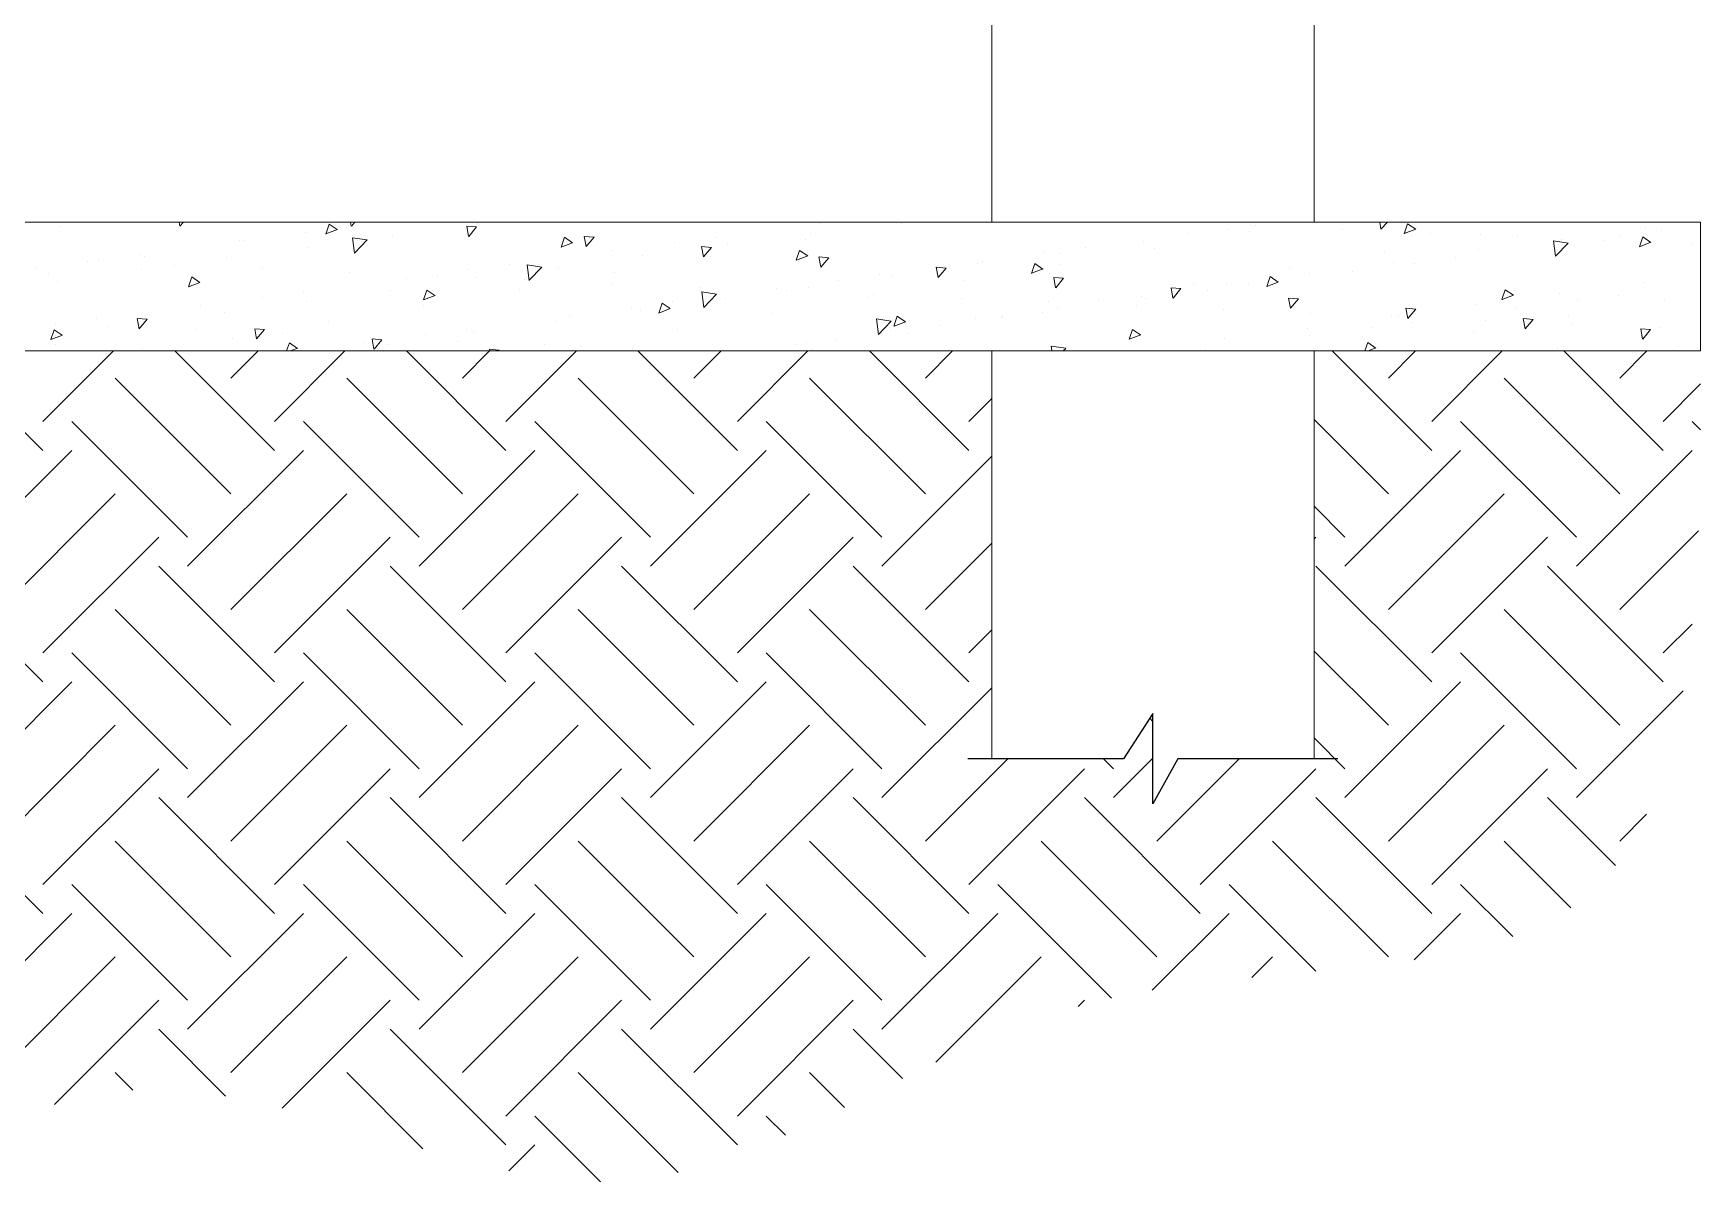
# Model space of a CAD drawing. Extents: x 2368 to 5238, y 905 to 1916.
# Drawn here: x 2460.881 to 2463.468, y 906.879 to 908.661 of the extents above; entities that cross this region are included whole.
import ezdxf

# ---------------------------------------------------------------- set-up
doc = ezdxf.new("R2010")
doc.units = 0
doc.header["$LTSCALE"] = 10
doc.layers.get('0').update_dxf_attribs({"linetype": 'CONTINUOUS'})
doc.layers.add('alvenaria', color=2, linetype='CONTINUOUS', lineweight=15)

msp = doc.modelspace()

# ---------------------------------------------------------------- linework, layer by layer
at = {"color": 244, "linetype": 'Continuous', "lineweight": 20, "true_color": 0x991b1e}
for p, q in [((2460.8956, 908.0135), (2460.7413, 908.1678)), ((2460.8956, 908.0584), (2461.0049, 908.1678)), ((2461.2548, 908.0135), (2461.1005, 908.1678)), ((2461.1874, 908.1257), (2461.2295, 908.1678)), ((2461.2548, 908.0584), (2461.3642, 908.1678)), ((2461.614, 908.0135), (2461.4597, 908.1678)), ((2461.5466, 908.1257), (2461.5887, 908.1678)), ((2461.614, 908.0584), (2461.7234, 908.1678)), ((2461.9732, 908.0135), (2461.8189, 908.1678)), ((2461.9058, 908.1257), (2461.9479, 908.1678)), ((2461.9732, 908.0584), (2462.0826, 908.1678)), ((2462.3324, 908.0135), (2462.1781, 908.1678)), ((2462.265, 908.1257), (2462.3071, 908.1678)), ((2463.0508, 908.0135), (2462.8965, 908.1678)), ((2462.9835, 908.1257), (2463.0255, 908.1678)), ((2463.0508, 908.0584), (2463.1602, 908.1678)), ((2463.41, 908.0135), (2463.2557, 908.1678)), ((2463.3427, 908.1257), (2463.3847, 908.1678)), ((2461.1874, 907.9461), (2461.0078, 908.1257)), ((2461.5466, 907.9461), (2461.367, 908.1257)), ((2461.9058, 907.9461), (2461.7262, 908.1257)), ((2462.265, 907.9461), (2462.0854, 908.1257)), ((2463.3427, 907.9461), (2463.1631, 908.1257)), ((2463.41, 908.0584), (2463.4682, 908.1165)), ((2462.3324, 908.0584), (2462.3682, 908.0942)), ((2461.1201, 907.8788), (2460.9405, 908.0584)), ((2461.4793, 907.8788), (2461.2997, 908.0584)), ((2461.8385, 907.8788), (2461.6589, 908.0584)), ((2462.1977, 907.8788), (2462.0181, 908.0584)), ((2462.9835, 907.9461), (2462.8682, 908.0614)), ((2463.2753, 907.8788), (2463.0957, 908.0584)), ((2463.4679, 908.0454), (2463.4549, 908.0584)), ((2460.7609, 907.8339), (2460.9405, 908.0135)), ((2461.1201, 907.8339), (2461.2997, 908.0135)), ((2461.4793, 907.8339), (2461.6589, 908.0135)), ((2461.8385, 907.8339), (2462.0181, 908.0135)), ((2462.9161, 907.8339), (2463.0957, 908.0135)), ((2463.2753, 907.8339), (2463.4549, 908.0135)), ((2462.1977, 907.8339), (2462.3682, 908.0044)), ((2460.8282, 907.7665), (2461.0078, 907.9461)), ((2461.1874, 907.7665), (2461.367, 907.9461)), ((2461.5466, 907.7665), (2461.7262, 907.9461)), ((2461.9058, 907.7665), (2462.0854, 907.9461)), ((2462.9835, 907.7665), (2463.1631, 907.9461)), ((2462.9161, 907.8788), (2462.8682, 907.9267)), ((2463.3427, 907.7665), (2463.4646, 907.8885)), ((2460.8956, 907.6992), (2461.0752, 907.8788)), ((2461.2548, 907.6992), (2461.4344, 907.8788)), ((2461.614, 907.6992), (2461.7936, 907.8788)), ((2461.9732, 907.6992), (2462.1528, 907.8788)), ((2462.265, 907.7665), (2462.3682, 907.8697)), ((2462.8682, 907.8757), (2462.8712, 907.8788)), ((2463.0508, 907.6992), (2463.2304, 907.8788)), ((2460.8956, 907.6543), (2460.716, 907.8339)), ((2461.2548, 907.6543), (2461.0752, 907.8339)), ((2461.614, 907.6543), (2461.4344, 907.8339)), ((2461.9732, 907.6543), (2461.7936, 907.8339)), ((2462.3324, 907.6543), (2462.1528, 907.8339)), ((2463.0508, 907.6543), (2462.8712, 907.8339)), ((2463.41, 907.6543), (2463.2304, 907.8339)), ((2461.1874, 907.5869), (2461.0078, 907.7665)), ((2461.5466, 907.5869), (2461.367, 907.7665)), ((2461.9058, 907.5869), (2461.7262, 907.7665)), ((2462.265, 907.5869), (2462.0854, 907.7665)), ((2463.3427, 907.5869), (2463.1631, 907.7665)), ((2462.3324, 907.6992), (2462.3682, 907.7349)), ((2463.41, 907.6992), (2463.455, 907.7441)), ((2462.9835, 907.5869), (2462.8682, 907.7022)), ((2461.1201, 907.5196), (2460.9405, 907.6992)), ((2461.4793, 907.5196), (2461.2997, 907.6992)), ((2461.8385, 907.5196), (2461.6589, 907.6992)), ((2462.1977, 907.5196), (2462.0181, 907.6992)), ((2463.2753, 907.5196), (2463.0957, 907.6992)), ((2460.7609, 907.4747), (2460.9405, 907.6543)), ((2461.1201, 907.4747), (2461.2997, 907.6543)), ((2461.4793, 907.4747), (2461.6589, 907.6543)), ((2461.8385, 907.4747), (2462.0181, 907.6543)), ((2462.9161, 907.4747), (2463.0957, 907.6543)), ((2462.1977, 907.4747), (2462.3682, 907.6451)), ((2463.2753, 907.4747), (2463.441, 907.6404)), ((2462.6182, 907.593), (2462.6133, 907.5978)), ((2460.8282, 907.4073), (2461.0078, 907.5869)), ((2461.1874, 907.4073), (2461.367, 907.5869)), ((2461.5466, 907.4073), (2461.7262, 907.5869)), ((2461.9058, 907.4073), (2462.0854, 907.5869)), ((2462.9835, 907.4073), (2463.1631, 907.5869)), ((2462.9161, 907.5196), (2462.8682, 907.5675)), ((2462.265, 907.4073), (2462.3928, 907.5351)), ((2462.5569, 907.5196), (2462.5414, 907.5351)), ((2462.5569, 907.4747), (2462.6182, 907.5359)), ((2462.6243, 907.4073), (2462.752, 907.5351)), ((2460.8956, 907.3399), (2461.0752, 907.5196)), ((2461.2548, 907.3399), (2461.4344, 907.5196)), ((2461.614, 907.3399), (2461.7936, 907.5196)), ((2461.9732, 907.3399), (2462.1528, 907.5196)), ((2462.3324, 907.3399), (2462.512, 907.5196)), ((2462.6916, 907.3399), (2462.8712, 907.5196)), ((2463.0508, 907.3399), (2463.2304, 907.5196)), ((2460.8956, 907.295), (2460.716, 907.4747)), ((2461.2548, 907.295), (2461.0752, 907.4747)), ((2461.614, 907.295), (2461.4344, 907.4747)), ((2461.9732, 907.295), (2461.7936, 907.4747)), ((2462.3324, 907.295), (2462.1528, 907.4747)), ((2462.6916, 907.295), (2462.512, 907.4747)), ((2463.0508, 907.295), (2462.8712, 907.4747)), ((2463.3358, 907.3693), (2463.2304, 907.4747)), ((2463.3427, 907.4073), (2463.3844, 907.4491)), ((2461.1874, 907.2277), (2461.0078, 907.4073)), ((2461.5466, 907.2277), (2461.367, 907.4073)), ((2461.9058, 907.2277), (2461.7262, 907.4073)), ((2462.265, 907.2277), (2462.0854, 907.4073)), ((2462.6243, 907.2277), (2462.4447, 907.4073)), ((2462.9835, 907.2277), (2462.8039, 907.4073)), ((2463.2665, 907.3039), (2463.1631, 907.4073)), ((2461.1201, 907.1603), (2460.9405, 907.3399)), ((2461.4793, 907.1603), (2461.2997, 907.3399)), ((2461.8385, 907.1603), (2461.6589, 907.3399)), ((2462.1977, 907.1603), (2462.0181, 907.3399)), ((2462.5538, 907.1634), (2462.3773, 907.3399)), ((2462.8712, 907.2053), (2462.7365, 907.3399)), ((2463.1766, 907.2591), (2463.0957, 907.3399)), ((2460.7609, 907.1154), (2460.9405, 907.295)), ((2461.1201, 907.1154), (2461.2997, 907.295)), ((2461.4793, 907.1154), (2461.6589, 907.295)), ((2461.8385, 907.1154), (2462.0181, 907.295)), ((2462.1977, 907.1154), (2462.3773, 907.295)), ((2462.6172, 907.1757), (2462.7365, 907.295)), ((2463.0236, 907.2229), (2463.0957, 907.295)), ((2460.8282, 907.0481), (2461.0078, 907.2277)), ((2461.1874, 907.0481), (2461.367, 907.2277)), ((2461.5466, 907.0481), (2461.7262, 907.2277)), ((2461.9058, 907.0481), (2462.0854, 907.2277)), ((2462.2813, 907.0644), (2462.4447, 907.2277)), ((2462.7719, 907.1958), (2462.8039, 907.2277)), ((2460.9133, 906.9985), (2461.0752, 907.1603)), ((2461.267, 906.993), (2461.4344, 907.1603)), ((2461.614, 906.9807), (2461.7936, 907.1603)), ((2461.9732, 906.9807), (2462.1528, 907.1603)), ((2462.5023, 907.1507), (2462.512, 907.1603)), ((2461.179, 907.0116), (2461.0752, 907.1154)), ((2461.614, 906.9358), (2461.4344, 907.1154)), ((2461.9732, 906.9358), (2461.7936, 907.1154)), ((2462.2293, 907.039), (2462.1528, 907.1154)), ((2461.035, 907.0209), (2461.0078, 907.0481)), ((2461.4853, 906.9298), (2461.367, 907.0481)), ((2461.8816, 906.8928), (2461.7262, 907.0481)), ((2462.1394, 906.9941), (2462.0854, 907.0481)), ((2461.7608, 906.8788), (2461.6589, 906.9807)), ((2462.048, 906.9508), (2462.0181, 906.9807)), ((2461.6185, 906.8954), (2461.6589, 906.9358))]:
    msp.add_line(p, q, dxfattribs=at)
at = {"color": 1}
for p, q in [((2462.6182, 907.6053), (2462.5723, 907.5351)), ((2462.6182, 907.4649), (2462.6182, 907.6053)), ((2462.5723, 907.5351), (2462.3309, 907.5351)), ((2462.3309, 907.5351), (2462.3309, 907.5351)), ((2462.6569, 907.5351), (2462.6182, 907.4649)), ((2462.9051, 907.5351), (2462.6569, 907.5351))]:
    msp.add_line(p, q, dxfattribs=at)
at = {"layer": 'alvenaria'}
for p, q in [((2462.3682, 908.3678), (2462.3682, 915.1678)), ((2462.8682, 908.3678), (2462.8682, 915.1678)), ((2462.3682, 907.5351), (2462.3682, 908.1678)), ((2462.8682, 907.5351), (2462.8682, 908.1678))]:
    msp.add_line(p, q, dxfattribs=at)
at = {"layer": 'alvenaria', "color": 52, "true_color": 0xc8c92d}
for p, q in [((2457.0682, 908.3678), (2463.4682, 908.3678)), ((2463.4682, 908.3678), (2463.4682, 908.1678)), ((2457.0682, 908.1678), (2463.4682, 908.1678))]:
    msp.add_line(p, q, dxfattribs=at)
at = {"layer": 'alvenaria', "color": 18, "linetype": 'Continuous', "true_color": 0x000000}
for p, q in [((2460.9206, 908.3601), (2460.9206, 908.3601)), ((2461.1071, 908.3678), (2461.1078, 908.3614)), ((2461.1139, 908.3678), (2461.1078, 908.3614)), ((2461.3026, 908.3516), (2461.3026, 908.3516)), ((2461.3398, 908.3645), (2461.3347, 908.3491)), ((2461.3525, 908.3561), (2461.3347, 908.3493)), ((2461.3524, 908.356), (2461.3398, 908.3645)), ((2461.3492, 908.3645), (2461.3492, 908.3645)), ((2461.3662, 908.36), (2461.3662, 908.36)), ((2461.3729, 908.3678), (2461.374, 908.3615)), ((2461.3794, 908.3678), (2461.3742, 908.3615)), ((2461.5533, 908.3615), (2461.5562, 908.3455)), ((2461.5686, 908.3602), (2461.5534, 908.3615)), ((2461.5686, 908.3602), (2461.5563, 908.3456)), ((2461.5705, 908.3657), (2461.5705, 908.3657)), ((2462.0863, 908.3506), (2462.0863, 908.3506)), ((2462.1002, 908.3652), (2462.1002, 908.3652)), ((2462.2274, 908.3655), (2462.2274, 908.3655)), ((2462.6738, 908.3494), (2462.6738, 908.3494)), ((2462.7362, 908.3562), (2462.7362, 908.3562)), ((2462.7688, 908.3529), (2462.7688, 908.3529)), ((2462.77, 908.362), (2462.77, 908.362)), ((2462.777, 908.3621), (2462.777, 908.3621)), ((2462.9126, 908.3564), (2462.9126, 908.3564)), ((2462.9704, 908.3678), (2462.9717, 908.3566)), ((2462.9824, 908.3678), (2462.9717, 908.3566)), ((2463.0133, 908.365), (2463.0082, 908.3497)), ((2463.026, 908.3566), (2463.0082, 908.3498)), ((2463.026, 908.3565), (2463.0133, 908.365)), ((2463.0482, 908.3507), (2463.0482, 908.3507)), ((2463.3825, 908.3589), (2463.3825, 908.3589)), ((2463.4014, 908.3676), (2463.4014, 908.3676)), ((2463.4072, 908.3545), (2463.4072, 908.3545)), ((2461.201, 908.3391), (2461.201, 908.3391)), ((2461.2064, 908.3389), (2461.2064, 908.3389)), ((2461.3082, 908.3288), (2461.3082, 908.3288)), ((2461.3761, 908.3435), (2461.3789, 908.3194)), ((2461.3987, 908.34), (2461.3761, 908.3435)), ((2461.3987, 908.34), (2461.3789, 908.3194)), ((2461.4386, 908.3467), (2461.4386, 908.3467)), ((2461.7048, 908.3442), (2461.6997, 908.3288)), ((2461.7175, 908.3357), (2461.6997, 908.3289)), ((2461.7175, 908.3356), (2461.7048, 908.3442)), ((2461.7355, 908.3455), (2461.7384, 908.3296)), ((2461.7508, 908.3442), (2461.7356, 908.3455)), ((2461.7508, 908.3442), (2461.7385, 908.3296)), ((2461.78, 908.3231), (2461.78, 908.3231)), ((2461.8762, 908.3357), (2461.8762, 908.3357)), ((2461.9177, 908.3296), (2461.9206, 908.3137)), ((2461.9329, 908.3283), (2461.9178, 908.3296)), ((2461.9329, 908.3283), (2461.9207, 908.3137)), ((2461.9398, 908.3441), (2461.9398, 908.3441)), ((2461.958, 908.3343), (2461.958, 908.3343)), ((2462.0699, 908.3238), (2462.0647, 908.3085)), ((2462.0825, 908.3153), (2462.0699, 908.3238)), ((2462.0793, 908.3401), (2462.0793, 908.3401)), ((2462.5134, 908.3282), (2462.5134, 908.3282)), ((2462.6043, 908.3371), (2462.6043, 908.3371)), ((2462.6207, 908.3275), (2462.6207, 908.3275)), ((2462.9778, 908.3226), (2462.9778, 908.3226)), ((2463.1238, 908.3248), (2463.1238, 908.3248)), ((2463.126, 908.348), (2463.126, 908.348)), ((2463.1838, 908.3449), (2463.1838, 908.3449)), ((2463.24, 908.3387), (2463.2428, 908.3146)), ((2463.2626, 908.3352), (2463.24, 908.3387)), ((2463.2626, 908.3352), (2463.2428, 908.3146)), ((2463.2474, 908.3335), (2463.2474, 908.3335)), ((2463.2521, 908.3411), (2463.2521, 908.3411)), ((2463.3194, 908.3392), (2463.3194, 908.3392)), ((2463.3436, 908.3462), (2463.3436, 908.3462)), ((2463.3784, 908.3447), (2463.3732, 908.3294)), ((2463.3911, 908.3363), (2463.3733, 908.3295)), ((2463.391, 908.3362), (2463.3784, 908.3447)), ((2463.455, 908.3335), (2463.455, 908.3335)), ((2460.8863, 908.2968), (2460.8863, 908.2968)), ((2460.9649, 908.3068), (2460.9649, 908.3068)), ((2460.9824, 908.3095), (2460.9824, 908.3095)), ((2461.046, 908.3178), (2461.046, 908.3178)), ((2461.0529, 908.3137), (2461.0529, 908.3137)), ((2461.1005, 908.3011), (2461.1005, 908.3011)), ((2461.1799, 908.3125), (2461.1799, 908.3125)), ((2461.6196, 908.302), (2461.6196, 908.302)), ((2461.6472, 908.3015), (2461.65, 908.2773)), ((2461.6698, 908.298), (2461.6472, 908.3015)), ((2461.6698, 908.298), (2461.65, 908.2774)), ((2461.6957, 908.2974), (2461.6957, 908.2974)), ((2461.8261, 908.3153), (2461.8261, 908.3153)), ((2461.9312, 908.3147), (2461.9312, 908.3147)), ((2462.0825, 908.3154), (2462.0648, 908.3086)), ((2462.0998, 908.3136), (2462.1028, 908.2977)), ((2462.1151, 908.3123), (2462.1, 908.3137)), ((2462.1151, 908.3123), (2462.1029, 908.2978)), ((2462.282, 908.2977), (2462.285, 908.2818)), ((2462.2973, 908.2964), (2462.2821, 908.2977)), ((2462.3456, 908.303), (2462.3456, 908.303)), ((2462.3536, 908.3072), (2462.3536, 908.3072)), ((2462.4349, 908.3035), (2462.4297, 908.2881)), ((2462.4475, 908.2949), (2462.4349, 908.3035)), ((2462.4498, 908.3199), (2462.4498, 908.3199)), ((2462.4726, 908.3021), (2462.4726, 908.3021)), ((2462.4739, 908.3192), (2462.4739, 908.3192)), ((2462.8297, 908.2971), (2462.8297, 908.2971)), ((2462.9918, 908.3057), (2462.9918, 908.3057)), ((2463.0234, 908.304), (2463.0234, 908.304)), ((2463.087, 908.3124), (2463.087, 908.3124)), ((2460.9048, 908.2882), (2460.9048, 908.2882)), ((2460.9175, 908.2756), (2460.9175, 908.2756)), ((2461.0479, 908.2935), (2461.0479, 908.2935)), ((2461.1264, 908.2826), (2461.1212, 908.2672)), ((2461.1391, 908.2742), (2461.1213, 908.2673)), ((2461.139, 908.274), (2461.1264, 908.2826)), ((2461.2361, 908.2953), (2461.2361, 908.2953)), ((2461.3717, 908.2896), (2461.3717, 908.2896)), ((2461.4598, 908.2809), (2461.4598, 908.2809)), ((2461.5073, 908.2839), (2461.5073, 908.2839)), ((2461.556, 908.2936), (2461.556, 908.2936)), ((2461.5674, 908.2811), (2461.5674, 908.2811)), ((2461.6429, 908.2782), (2461.6429, 908.2782)), ((2461.7784, 908.2724), (2461.7784, 908.2724)), ((2461.7831, 908.2892), (2461.7831, 908.2892)), ((2462.1296, 908.2777), (2462.1296, 908.2777)), ((2462.1932, 908.2861), (2462.1932, 908.2861)), ((2462.2137, 908.2839), (2462.2137, 908.2839)), ((2462.2973, 908.2964), (2462.2851, 908.2818)), ((2462.3244, 908.2766), (2462.3244, 908.2766)), ((2462.4476, 908.2951), (2462.4298, 908.2882)), ((2462.4642, 908.2818), (2462.4671, 908.2658)), ((2462.4795, 908.2805), (2462.4643, 908.2818)), ((2462.4795, 908.2805), (2462.4673, 908.2659)), ((2462.6816, 908.2717), (2462.6816, 908.2717)), ((2462.7331, 908.2716), (2462.7331, 908.2716)), ((2462.7999, 908.2831), (2462.7948, 908.2678)), ((2462.8126, 908.2747), (2462.7948, 908.2679)), ((2462.8126, 908.2746), (2462.7999, 908.2831)), ((2462.8614, 908.2879), (2462.8614, 908.2879)), ((2462.9272, 908.2913), (2462.9272, 908.2913)), ((2463.3794, 908.2744), (2463.3794, 908.2744)), ((2461.2358, 908.2514), (2461.2358, 908.2514)), ((2461.2994, 908.2598), (2461.2994, 908.2598)), ((2461.4355, 908.2621), (2461.4355, 908.2621)), ((2461.4914, 908.2622), (2461.4863, 908.2469)), ((2461.5041, 908.2538), (2461.4863, 908.247)), ((2461.504, 908.2537), (2461.4914, 908.2622)), ((2461.6349, 908.2638), (2461.6349, 908.2638)), ((2461.914, 908.2667), (2461.914, 908.2667)), ((2461.9409, 908.256), (2461.9183, 908.2595)), ((2461.9183, 908.2594), (2461.9211, 908.2353)), ((2461.9409, 908.2559), (2461.9211, 908.2353)), ((2461.955, 908.2498), (2461.955, 908.2498)), ((2462.0334, 908.265), (2462.0334, 908.265)), ((2462.0496, 908.261), (2462.0496, 908.261)), ((2462.0832, 908.266), (2462.0832, 908.266)), ((2462.1763, 908.2512), (2462.1763, 908.2512)), ((2462.1852, 908.2552), (2462.1852, 908.2552)), ((2462.3208, 908.2495), (2462.3208, 908.2495)), ((2462.5334, 908.2463), (2462.5334, 908.2463)), ((2462.6012, 908.2526), (2462.6012, 908.2526)), ((2462.607, 908.2492), (2462.607, 908.2492)), ((2462.6464, 908.2658), (2462.6493, 908.2499)), ((2462.6617, 908.2645), (2462.6465, 908.2659)), ((2462.6617, 908.2645), (2462.6494, 908.2499)), ((2462.7032, 908.2618), (2462.7032, 908.2618)), ((2462.7668, 908.2702), (2462.7668, 908.2702)), ((2462.8286, 908.2499), (2462.8315, 908.234)), ((2462.8439, 908.2486), (2462.8287, 908.2499)), ((2462.8439, 908.2486), (2462.8316, 908.234)), ((2463.165, 908.2628), (2463.1598, 908.2474)), ((2463.1776, 908.2544), (2463.1599, 908.2475)), ((2463.1776, 908.2543), (2463.165, 908.2628)), ((2463.249, 908.2565), (2463.249, 908.2565)), ((2463.2768, 908.246), (2463.2768, 908.246)), ((2463.3403, 908.2543), (2463.3403, 908.2543)), ((2463.4117, 908.2473), (2463.4117, 908.2473)), ((2461.1396, 908.2388), (2461.1396, 908.2388)), ((2461.1768, 908.228), (2461.1768, 908.228)), ((2461.3051, 908.2442), (2461.3051, 908.2442)), ((2461.4868, 908.2384), (2461.4868, 908.2384)), ((2461.7132, 908.2229), (2461.7132, 908.2229)), ((2461.8094, 908.2356), (2461.8094, 908.2356)), ((2461.823, 908.2307), (2461.823, 908.2307)), ((2461.8564, 908.2419), (2461.8513, 908.2265)), ((2461.8691, 908.2335), (2461.8513, 908.2266)), ((2461.8691, 908.2334), (2461.8564, 908.2419)), ((2461.873, 908.2439), (2461.873, 908.2439)), ((2462.0282, 908.2258), (2462.0282, 908.2258)), ((2462.2215, 908.2215), (2462.2163, 908.2062)), ((2462.2341, 908.213), (2462.2215, 908.2215)), ((2462.383, 908.2197), (2462.383, 908.2197)), ((2462.3853, 908.2209), (2462.3853, 908.2209)), ((2462.4466, 908.2281), (2462.4466, 908.2281)), ((2462.4564, 908.2438), (2462.4564, 908.2438)), ((2462.4708, 908.2347), (2462.4708, 908.2347)), ((2462.592, 908.2381), (2462.592, 908.2381)), ((2462.7276, 908.2323), (2462.7276, 908.2323)), ((2462.8632, 908.2266), (2462.8632, 908.2266)), ((2462.9888, 908.2212), (2462.9888, 908.2212)), ((2462.9988, 908.2209), (2462.9988, 908.2209)), ((2463.0108, 908.234), (2463.0137, 908.218)), ((2463.0261, 908.2326), (2463.0109, 908.234)), ((2463.0261, 908.2326), (2463.0138, 908.2181)), ((2463.1207, 908.2402), (2463.1207, 908.2402)), ((2463.1806, 908.2333), (2463.1806, 908.2333)), ((2463.2636, 908.2219), (2463.2636, 908.2219)), ((2460.913, 908.2006), (2460.9078, 908.1853)), ((2460.9256, 908.1921), (2460.913, 908.2006)), ((2460.9156, 908.2093), (2460.9156, 908.2093)), ((2460.9792, 908.2176), (2460.9792, 908.2176)), ((2460.9964, 908.2061), (2460.9964, 908.2061)), ((2461.042, 908.2182), (2461.0449, 908.2023)), ((2461.0573, 908.2169), (2461.0421, 908.2182)), ((2461.0448, 908.2089), (2461.0448, 908.2089)), ((2461.0573, 908.2169), (2461.045, 908.2023)), ((2461.132, 908.2003), (2461.132, 908.2003)), ((2461.2242, 908.2023), (2461.2271, 908.1864)), ((2461.2395, 908.201), (2461.2243, 908.2023)), ((2461.2395, 908.201), (2461.2272, 908.1864)), ((2461.2676, 908.1946), (2461.2676, 908.1946)), ((2461.3387, 908.213), (2461.3387, 908.213)), ((2461.4892, 908.1934), (2461.4892, 908.1934)), ((2461.5528, 908.2018), (2461.5528, 908.2018)), ((2461.5643, 908.1966), (2461.5643, 908.1966)), ((2461.6926, 908.2128), (2461.6926, 908.2128)), ((2461.8801, 908.2004), (2461.8801, 908.2004)), ((2462.1893, 908.2174), (2462.1921, 908.1933)), ((2462.2119, 908.2139), (2462.1893, 908.2174)), ((2462.2119, 908.2139), (2462.1922, 908.1933)), ((2462.2106, 908.1994), (2462.2106, 908.1994)), ((2462.2342, 908.2131), (2462.2164, 908.2063)), ((2462.2372, 908.1954), (2462.2372, 908.1954)), ((2462.2868, 908.207), (2462.2868, 908.207)), ((2462.3425, 908.2184), (2462.3425, 908.2184)), ((2462.5865, 908.2012), (2462.5814, 908.1859)), ((2462.5991, 908.1927), (2462.5865, 908.2012)), ((2462.8583, 908.2033), (2462.8583, 908.2033)), ((2462.9566, 908.2038), (2462.9566, 908.2038)), ((2463.0201, 908.2122), (2463.0201, 908.2122)), ((2463.1155, 908.1964), (2463.1155, 908.1964)), ((2463.1344, 908.2151), (2463.1344, 908.2151)), ((2463.1929, 908.218), (2463.1959, 908.2021)), ((2463.2082, 908.2167), (2463.1931, 908.218)), ((2463.2082, 908.2167), (2463.196, 908.2021)), ((2463.2699, 908.2094), (2463.2699, 908.2094)), ((2463.3751, 908.2021), (2463.3781, 908.1862)), ((2463.3904, 908.2008), (2463.3752, 908.2021)), ((2463.3904, 908.2008), (2463.3782, 908.1862)), ((2463.4055, 908.2037), (2463.4055, 908.2037)), ((2460.9257, 908.1922), (2460.9079, 908.1854)), ((2460.9144, 908.191), (2460.9144, 908.191)), ((2460.9144, 908.1777), (2460.9144, 908.1777)), ((2461.05, 908.172), (2461.05, 908.172)), ((2461.1905, 908.1875), (2461.1905, 908.1875)), ((2461.278, 908.1803), (2461.2738, 908.1678)), ((2461.2906, 908.1718), (2461.278, 908.1803)), ((2461.2907, 908.1719), (2461.2799, 908.1678)), ((2461.393, 908.1807), (2461.393, 908.1807)), ((2461.4032, 908.1889), (2461.4032, 908.1889)), ((2461.4063, 908.1863), (2461.4093, 908.1704)), ((2461.4216, 908.185), (2461.4065, 908.1864)), ((2461.4216, 908.185), (2461.4094, 908.1705)), ((2461.4324, 908.1775), (2461.4324, 908.1775)), ((2461.5388, 908.1832), (2461.5388, 908.1832)), ((2461.5885, 908.1704), (2461.589, 908.1678)), ((2461.6038, 908.1691), (2461.5886, 908.1704)), ((2461.6038, 908.1691), (2461.6027, 908.1678)), ((2461.6744, 908.1774), (2461.6744, 908.1774)), ((2461.7319, 908.1749), (2461.7319, 908.1749)), ((2461.8099, 908.1717), (2461.8099, 908.1717)), ((2462.0628, 908.1775), (2462.0628, 908.1775)), ((2462.0802, 908.1815), (2462.0802, 908.1815)), ((2462.089, 908.17), (2462.089, 908.17)), ((2462.1264, 908.1859), (2462.1264, 908.1859)), ((2462.483, 908.1719), (2462.4604, 908.1754)), ((2462.4604, 908.1753), (2462.4613, 908.1678)), ((2462.483, 908.1718), (2462.4791, 908.1678)), ((2462.5992, 908.1928), (2462.5814, 908.186)), ((2462.5981, 908.168), (2462.5981, 908.168)), ((2462.6999, 908.17), (2462.6999, 908.17)), ((2462.73, 908.187), (2462.73, 908.187)), ((2462.8604, 908.1912), (2462.8604, 908.1912)), ((2462.9515, 908.1809), (2462.9471, 908.1678)), ((2462.9642, 908.1723), (2462.9515, 908.1809)), ((2462.9642, 908.1724), (2462.952, 908.1678)), ((2462.9673, 908.171), (2462.9673, 908.171)), ((2463.2459, 908.1719), (2463.2459, 908.1719)), ((2463.3763, 908.1898), (2463.3763, 908.1898)), ((2463.4339, 908.1753), (2463.4339, 908.1753))]:
    msp.add_line(p, q, dxfattribs=at)

doc.saveas('drawing.dxf')
